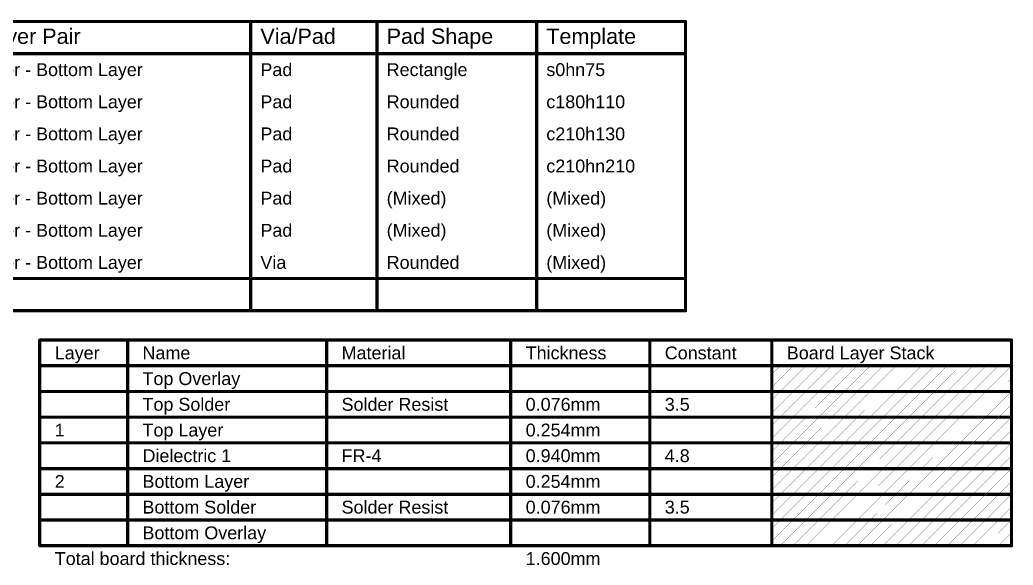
# Model space of a CAD drawing. Header units: inches. Extents: x -8 to 210, y -39 to 109.
# Drawn here: x 91.7 to 209.6, y 44.5 to 109.1 of the extents above; entities that cross this region are included whole.
import ezdxf

# ---------------------------------------------------------------- set-up
doc = ezdxf.new("R2010")
doc.units = ezdxf.units.IN
doc.layers.add('Drill Drawing', color=1, linetype='Continuous')
doc.layers.add('Fabrication', color=76, linetype='Continuous')
doc.styles.add('Arial', font='', dxfattribs={"height": 0.2})
doc.styles.get('Arial').set_extended_font_data('Arial')

msp = doc.modelspace()

# ---------------------------------------------------------------- linework, layer by layer
at = {"layer": 'Drill Drawing', "const_width": 0.381}
for points in [[(-7.38, 108.95), (170.68, 108.95)], [(119.1, 74.66), (119.1, 108.95)], [(134.09, 74.66), (134.09, 108.95)], [(153.03, 74.66), (153.03, 108.95)], [(170.68, 74.66), (170.68, 108.95)], [(-7.38, 105.14), (170.68, 105.14)], [(-7.38, 78.47), (170.68, 78.47)], [(-7.38, 74.66), (170.68, 74.66)]]:
    msp.add_lwpolyline(points, dxfattribs=at)
at = {"layer": 'Drill Drawing', "const_width": 0.191}
for points in [[(119.01, 108.95, 1), (119.2, 108.95, 1)], [(133.99, 108.95, 1), (134.18, 108.95, 1)], [(152.93, 108.95, 1), (153.12, 108.95, 1)], [(170.58, 108.95, 1), (170.77, 108.95, 1)], [(170.58, 108.95, 1), (170.77, 108.95, 1)], [(170.58, 105.14, 1), (170.77, 105.14, 1)], [(170.58, 78.47, 1), (170.77, 78.47, 1)], [(119.01, 74.66, 1), (119.2, 74.66, 1)], [(133.99, 74.66, 1), (134.18, 74.66, 1)], [(152.93, 74.66, 1), (153.12, 74.66, 1)], [(170.58, 74.66, 1), (170.77, 74.66, 1)], [(170.58, 74.66, 1), (170.77, 74.66, 1)]]:
    msp.add_lwpolyline(points, format="xyb", close=True, dxfattribs=at)
at = {"layer": 'Fabrication'}
for points, const_width in [([(94.07, 46.79), (94.07, 71.17)], 0.381), ([(94.07, 71.17), (209.36, 71.17)], 0.381), ([(104.49, 46.79), (104.49, 71.17)], 0.381), ([(128.1, 46.79), (128.1, 71.17)], 0.381), ([(149.94, 46.79), (149.94, 71.17)], 0.381), ([(166.45, 46.79), (166.45, 71.17)], 0.381), ([(180.92, 46.79), (180.92, 71.17)], 0.381), ([(209.36, 46.79), (209.36, 71.17)], 0.381), ([(94.07, 68.13), (209.36, 68.13)], 0.381), ([(180.92, 67.12), (181.93, 68.13)], 0.0254), ([(180.92, 65.59), (183.45, 68.13)], 0.0254), ([(181.93, 65.08), (184.98, 68.13)], 0.0254), ([(183.45, 65.08), (186.5, 68.13)], 0.0254), ([(184.98, 65.08), (188.02, 68.13)], 0.0254), ([(186.5, 65.08), (189.55, 68.13)], 0.0254), ([(188.02, 65.08), (191.07, 68.13)], 0.0254), ([(189.55, 65.08), (192.6, 68.13)], 0.0254), ([(191.07, 65.08), (194.12, 68.13)], 0.0254), ([(192.6, 65.08), (195.64, 68.13)], 0.0254), ([(194.12, 65.08), (197.17, 68.13)], 0.0254), ([(195.64, 65.08), (198.69, 68.13)], 0.0254), ([(197.17, 65.08), (200.22, 68.13)], 0.0254), ([(198.69, 65.08), (201.74, 68.13)], 0.0254), ([(200.22, 65.08), (203.26, 68.13)], 0.0254), ([(201.74, 65.08), (204.79, 68.13)], 0.0254), ([(203.26, 65.08), (206.31, 68.13)], 0.0254), ([(204.79, 65.08), (207.84, 68.13)], 0.0254), ([(206.31, 65.08), (209.36, 68.13)], 0.0254), ([(207.84, 65.08), (209.36, 66.6)], 0.0254), ([(94.07, 65.08), (104.49, 65.08)], 0.381), ([(104.49, 65.08), (128.1, 65.08)], 0.381), ([(128.1, 65.08), (149.94, 65.08)], 0.381), ([(149.94, 65.08), (166.45, 65.08)], 0.381), ([(166.45, 65.08), (180.92, 65.08)], 0.381), ([(180.92, 65.08), (209.36, 65.08)], 0.381), ([(180.92, 64.07), (181.93, 65.08)], 0.0254), ([(180.92, 62.55), (183.45, 65.08)], 0.0254), ([(181.93, 62.03), (184.98, 65.08)], 0.0254), ([(183.45, 62.03), (186.5, 65.08)], 0.0254), ([(184.98, 62.03), (188.02, 65.08)], 0.0254), ([(186.5, 62.03), (189.55, 65.08)], 0.0254), ([(188.02, 62.03), (191.07, 65.08)], 0.0254), ([(189.55, 62.03), (192.6, 65.08)], 0.0254), ([(191.07, 62.03), (194.12, 65.08)], 0.0254), ([(192.6, 62.03), (195.64, 65.08)], 0.0254), ([(194.12, 62.03), (197.17, 65.08)], 0.0254), ([(195.64, 62.03), (198.69, 65.08)], 0.0254), ([(197.17, 62.03), (200.22, 65.08)], 0.0254), ([(198.69, 62.03), (201.74, 65.08)], 0.0254), ([(200.22, 62.03), (203.26, 65.08)], 0.0254), ([(201.74, 62.03), (204.79, 65.08)], 0.0254), ([(203.26, 62.03), (206.31, 65.08)], 0.0254), ([(204.79, 62.03), (207.84, 65.08)], 0.0254), ([(206.31, 62.03), (209.36, 65.08)], 0.0254), ([(207.84, 62.03), (209.36, 63.55)], 0.0254), ([(94.07, 62.03), (104.49, 62.03)], 0.381), ([(104.49, 62.03), (128.1, 62.03)], 0.381), ([(128.1, 62.03), (149.94, 62.03)], 0.381), ([(149.94, 62.03), (166.45, 62.03)], 0.381), ([(166.45, 62.03), (180.92, 62.03)], 0.381), ([(180.92, 62.03), (209.36, 62.03)], 0.381), ([(180.92, 61.02), (181.93, 62.03)], 0.0254), ([(180.92, 59.5), (183.45, 62.03)], 0.0254), ([(181.93, 58.98), (184.98, 62.03)], 0.0254), ([(183.45, 58.98), (186.5, 62.03)], 0.0254), ([(184.98, 58.98), (188.02, 62.03)], 0.0254), ([(186.5, 58.98), (189.55, 62.03)], 0.0254), ([(188.02, 58.98), (191.07, 62.03)], 0.0254), ([(189.55, 58.98), (192.6, 62.03)], 0.0254), ([(191.07, 58.98), (194.12, 62.03)], 0.0254), ([(192.6, 58.98), (195.64, 62.03)], 0.0254), ([(194.12, 58.98), (197.17, 62.03)], 0.0254), ([(195.64, 58.98), (198.69, 62.03)], 0.0254), ([(197.17, 58.98), (200.22, 62.03)], 0.0254), ([(198.69, 58.98), (201.74, 62.03)], 0.0254), ([(200.22, 58.98), (203.26, 62.03)], 0.0254), ([(201.74, 58.98), (204.79, 62.03)], 0.0254), ([(203.26, 58.98), (206.31, 62.03)], 0.0254), ([(204.79, 58.98), (207.84, 62.03)], 0.0254), ([(206.31, 58.98), (209.36, 62.03)], 0.0254), ([(207.84, 58.98), (209.36, 60.51)], 0.0254), ([(94.07, 58.98), (104.49, 58.98)], 0.381), ([(104.49, 58.98), (128.1, 58.98)], 0.381), ([(128.1, 58.98), (149.94, 58.98)], 0.381), ([(149.94, 58.98), (166.45, 58.98)], 0.381), ([(166.45, 58.98), (180.92, 58.98)], 0.381), ([(180.92, 58.98), (209.36, 58.98)], 0.381), ([(180.92, 57.97), (181.93, 58.98)], 0.0254), ([(180.92, 56.45), (183.45, 58.98)], 0.0254), ([(181.93, 55.93), (184.98, 58.98)], 0.0254), ([(183.45, 55.93), (186.5, 58.98)], 0.0254), ([(184.98, 55.93), (188.02, 58.98)], 0.0254), ([(186.5, 55.93), (189.55, 58.98)], 0.0254), ([(188.02, 55.93), (191.07, 58.98)], 0.0254), ([(189.55, 55.93), (192.6, 58.98)], 0.0254), ([(191.07, 55.93), (194.12, 58.98)], 0.0254), ([(192.6, 55.93), (195.64, 58.98)], 0.0254), ([(194.12, 55.93), (197.17, 58.98)], 0.0254), ([(195.64, 55.93), (198.69, 58.98)], 0.0254), ([(197.17, 55.93), (200.22, 58.98)], 0.0254), ([(198.69, 55.93), (201.74, 58.98)], 0.0254), ([(200.22, 55.93), (203.26, 58.98)], 0.0254), ([(201.74, 55.93), (204.79, 58.98)], 0.0254), ([(203.26, 55.93), (206.31, 58.98)], 0.0254), ([(204.79, 55.93), (207.84, 58.98)], 0.0254), ([(206.31, 55.93), (209.36, 58.98)], 0.0254), ([(207.84, 55.93), (209.36, 57.46)], 0.0254), ([(94.07, 55.93), (104.49, 55.93)], 0.381), ([(104.49, 55.93), (128.1, 55.93)], 0.381), ([(128.1, 55.93), (149.94, 55.93)], 0.381), ([(149.94, 55.93), (166.45, 55.93)], 0.381), ([(166.45, 55.93), (180.92, 55.93)], 0.381), ([(180.92, 55.93), (209.36, 55.93)], 0.381), ([(180.92, 54.93), (181.93, 55.93)], 0.0254), ([(180.92, 53.4), (183.45, 55.93)], 0.0254), ([(181.93, 52.89), (184.98, 55.93)], 0.0254), ([(183.45, 52.89), (186.5, 55.93)], 0.0254), ([(184.98, 52.89), (188.02, 55.93)], 0.0254), ([(186.5, 52.89), (189.55, 55.93)], 0.0254), ([(188.02, 52.89), (191.07, 55.93)], 0.0254), ([(189.55, 52.89), (192.6, 55.93)], 0.0254), ([(191.07, 52.89), (194.12, 55.93)], 0.0254), ([(192.6, 52.89), (195.64, 55.93)], 0.0254), ([(194.12, 52.89), (197.17, 55.93)], 0.0254), ([(195.64, 52.89), (198.69, 55.93)], 0.0254), ([(197.17, 52.89), (200.22, 55.93)], 0.0254), ([(198.69, 52.89), (201.74, 55.93)], 0.0254), ([(200.22, 52.89), (203.26, 55.93)], 0.0254), ([(201.74, 52.89), (204.79, 55.93)], 0.0254), ([(203.26, 52.89), (206.31, 55.93)], 0.0254), ([(204.79, 52.89), (207.84, 55.93)], 0.0254), ([(206.31, 52.89), (209.36, 55.93)], 0.0254), ([(207.84, 52.89), (209.36, 54.41)], 0.0254), ([(94.07, 52.89), (104.49, 52.89)], 0.381), ([(104.49, 52.89), (128.1, 52.89)], 0.381), ([(128.1, 52.89), (149.94, 52.89)], 0.381), ([(149.94, 52.89), (166.45, 52.89)], 0.381), ([(166.45, 52.89), (180.92, 52.89)], 0.381), ([(180.92, 52.89), (209.36, 52.89)], 0.381), ([(180.92, 51.88), (181.93, 52.89)], 0.0254), ([(180.92, 50.35), (183.45, 52.89)], 0.0254), ([(181.93, 49.84), (184.98, 52.89)], 0.0254), ([(183.45, 49.84), (186.5, 52.89)], 0.0254), ([(184.98, 49.84), (188.02, 52.89)], 0.0254), ([(186.5, 49.84), (189.55, 52.89)], 0.0254), ([(188.02, 49.84), (191.07, 52.89)], 0.0254), ([(189.55, 49.84), (192.6, 52.89)], 0.0254), ([(191.07, 49.84), (194.12, 52.89)], 0.0254), ([(192.6, 49.84), (195.64, 52.89)], 0.0254), ([(194.12, 49.84), (197.17, 52.89)], 0.0254), ([(195.64, 49.84), (198.69, 52.89)], 0.0254), ([(197.17, 49.84), (200.22, 52.89)], 0.0254), ([(198.69, 49.84), (201.74, 52.89)], 0.0254), ([(200.22, 49.84), (203.26, 52.89)], 0.0254), ([(201.74, 49.84), (204.79, 52.89)], 0.0254), ([(203.26, 49.84), (206.31, 52.89)], 0.0254), ([(204.79, 49.84), (207.84, 52.89)], 0.0254), ([(206.31, 49.84), (209.36, 52.89)], 0.0254), ([(207.84, 49.84), (209.36, 51.36)], 0.0254), ([(94.07, 49.84), (104.49, 49.84)], 0.381), ([(104.49, 49.84), (128.1, 49.84)], 0.381), ([(128.1, 49.84), (149.94, 49.84)], 0.381), ([(149.94, 49.84), (166.45, 49.84)], 0.381), ([(166.45, 49.84), (180.92, 49.84)], 0.381), ([(180.92, 49.84), (209.36, 49.84)], 0.381), ([(180.92, 48.83), (181.93, 49.84)], 0.0254), ([(180.92, 47.31), (183.45, 49.84)], 0.0254), ([(181.93, 46.79), (184.98, 49.84)], 0.0254), ([(183.45, 46.79), (186.5, 49.84)], 0.0254), ([(184.98, 46.79), (188.02, 49.84)], 0.0254), ([(186.5, 46.79), (189.55, 49.84)], 0.0254), ([(188.02, 46.79), (191.07, 49.84)], 0.0254), ([(189.55, 46.79), (192.6, 49.84)], 0.0254), ([(191.07, 46.79), (194.12, 49.84)], 0.0254), ([(192.6, 46.79), (195.64, 49.84)], 0.0254), ([(194.12, 46.79), (197.17, 49.84)], 0.0254), ([(195.64, 46.79), (198.69, 49.84)], 0.0254), ([(197.17, 46.79), (200.22, 49.84)], 0.0254), ([(198.69, 46.79), (201.74, 49.84)], 0.0254), ([(200.22, 46.79), (203.26, 49.84)], 0.0254), ([(201.74, 46.79), (204.79, 49.84)], 0.0254), ([(203.26, 46.79), (206.31, 49.84)], 0.0254), ([(204.79, 46.79), (207.84, 49.84)], 0.0254), ([(206.31, 46.79), (209.36, 49.84)], 0.0254), ([(207.84, 46.79), (209.36, 48.31)], 0.0254), ([(94.07, 46.79), (104.49, 46.79)], 0.381), ([(104.49, 46.79), (128.1, 46.79)], 0.381), ([(128.1, 46.79), (149.94, 46.79)], 0.381), ([(149.94, 46.79), (166.45, 46.79)], 0.381), ([(166.45, 46.79), (180.92, 46.79)], 0.381), ([(180.92, 46.79), (209.36, 46.79)], 0.381)]:
    msp.add_lwpolyline(points, dxfattribs=dict(at, const_width=const_width))
for points, const_width in [([(93.98, 71.17, 1), (94.17, 71.17, 1)], 0.191), ([(93.98, 71.17, 1), (94.17, 71.17, 1)], 0.191), ([(104.39, 71.17, 1), (104.58, 71.17, 1)], 0.191), ([(128.01, 71.17, 1), (128.2, 71.17, 1)], 0.191), ([(149.85, 71.17, 1), (150.04, 71.17, 1)], 0.191), ([(166.35, 71.17, 1), (166.54, 71.17, 1)], 0.191), ([(180.83, 71.17, 1), (181.02, 71.17, 1)], 0.191), ([(209.27, 71.17, 1), (209.46, 71.17, 1)], 0.191), ([(209.27, 71.17, 1), (209.46, 71.17, 1)], 0.191), ([(93.98, 68.13, 1), (94.17, 68.13, 1)], 0.191), ([(181.92, 68.13, 1), (181.93, 68.13, 1)], 0.0127), ([(183.45, 68.13, 1), (183.46, 68.13, 1)], 0.0127), ([(184.97, 68.13, 1), (184.98, 68.13, 1)], 0.0127), ([(186.49, 68.13, 1), (186.51, 68.13, 1)], 0.0127), ([(188.02, 68.13, 1), (188.03, 68.13, 1)], 0.0127), ([(189.54, 68.13, 1), (189.55, 68.13, 1)], 0.0127), ([(191.07, 68.13, 1), (191.08, 68.13, 1)], 0.0127), ([(192.59, 68.13, 1), (192.6, 68.13, 1)], 0.0127), ([(194.11, 68.13, 1), (194.13, 68.13, 1)], 0.0127), ([(195.64, 68.13, 1), (195.65, 68.13, 1)], 0.0127), ([(197.16, 68.13, 1), (197.17, 68.13, 1)], 0.0127), ([(198.69, 68.13, 1), (198.7, 68.13, 1)], 0.0127), ([(200.21, 68.13, 1), (200.22, 68.13, 1)], 0.0127), ([(201.73, 68.13, 1), (201.75, 68.13, 1)], 0.0127), ([(203.26, 68.13, 1), (203.27, 68.13, 1)], 0.0127), ([(204.78, 68.13, 1), (204.79, 68.13, 1)], 0.0127), ([(206.31, 68.13, 1), (206.32, 68.13, 1)], 0.0127), ([(207.83, 68.13, 1), (207.84, 68.13, 1)], 0.0127), ([(209.27, 68.13, 1), (209.46, 68.13, 1)], 0.191), ([(209.35, 68.13, 1), (209.37, 68.13, 1)], 0.0127), ([(180.91, 67.12, 1), (180.93, 67.12, 1)], 0.0127), ([(209.35, 66.6, 1), (209.37, 66.6, 1)], 0.0127), ([(93.98, 65.08, 1), (94.17, 65.08, 1)], 0.191), ([(104.39, 65.08, 1), (104.58, 65.08, 1)], 0.191), ([(104.39, 65.08, 1), (104.58, 65.08, 1)], 0.191), ([(128.01, 65.08, 1), (128.2, 65.08, 1)], 0.191), ([(128.01, 65.08, 1), (128.2, 65.08, 1)], 0.191), ([(149.85, 65.08, 1), (150.04, 65.08, 1)], 0.191), ([(149.85, 65.08, 1), (150.04, 65.08, 1)], 0.191), ([(166.35, 65.08, 1), (166.54, 65.08, 1)], 0.191), ([(166.35, 65.08, 1), (166.54, 65.08, 1)], 0.191), ([(180.83, 65.08, 1), (181.02, 65.08, 1)], 0.191), ([(180.83, 65.08, 1), (181.02, 65.08, 1)], 0.191), ([(180.91, 65.59, 1), (180.93, 65.59, 1)], 0.0127), ([(181.92, 65.08, 1), (181.93, 65.08, 1)], 0.0127), ([(181.92, 65.08, 1), (181.93, 65.08, 1)], 0.0127), ([(183.45, 65.08, 1), (183.46, 65.08, 1)], 0.0127), ([(183.45, 65.08, 1), (183.46, 65.08, 1)], 0.0127), ([(184.97, 65.08, 1), (184.98, 65.08, 1)], 0.0127), ([(184.97, 65.08, 1), (184.98, 65.08, 1)], 0.0127), ([(186.49, 65.08, 1), (186.51, 65.08, 1)], 0.0127), ([(186.49, 65.08, 1), (186.51, 65.08, 1)], 0.0127), ([(188.02, 65.08, 1), (188.03, 65.08, 1)], 0.0127), ([(188.02, 65.08, 1), (188.03, 65.08, 1)], 0.0127), ([(189.54, 65.08, 1), (189.55, 65.08, 1)], 0.0127), ([(189.54, 65.08, 1), (189.55, 65.08, 1)], 0.0127), ([(191.07, 65.08, 1), (191.08, 65.08, 1)], 0.0127), ([(191.07, 65.08, 1), (191.08, 65.08, 1)], 0.0127), ([(192.59, 65.08, 1), (192.6, 65.08, 1)], 0.0127), ([(192.59, 65.08, 1), (192.6, 65.08, 1)], 0.0127), ([(194.11, 65.08, 1), (194.13, 65.08, 1)], 0.0127), ([(194.11, 65.08, 1), (194.13, 65.08, 1)], 0.0127), ([(195.64, 65.08, 1), (195.65, 65.08, 1)], 0.0127), ([(195.64, 65.08, 1), (195.65, 65.08, 1)], 0.0127), ([(197.16, 65.08, 1), (197.17, 65.08, 1)], 0.0127), ([(197.16, 65.08, 1), (197.17, 65.08, 1)], 0.0127), ([(198.69, 65.08, 1), (198.7, 65.08, 1)], 0.0127), ([(198.69, 65.08, 1), (198.7, 65.08, 1)], 0.0127), ([(200.21, 65.08, 1), (200.22, 65.08, 1)], 0.0127), ([(200.21, 65.08, 1), (200.22, 65.08, 1)], 0.0127), ([(201.73, 65.08, 1), (201.75, 65.08, 1)], 0.0127), ([(201.73, 65.08, 1), (201.75, 65.08, 1)], 0.0127), ([(203.26, 65.08, 1), (203.27, 65.08, 1)], 0.0127), ([(203.26, 65.08, 1), (203.27, 65.08, 1)], 0.0127), ([(204.78, 65.08, 1), (204.79, 65.08, 1)], 0.0127), ([(204.78, 65.08, 1), (204.79, 65.08, 1)], 0.0127), ([(206.31, 65.08, 1), (206.32, 65.08, 1)], 0.0127), ([(206.31, 65.08, 1), (206.32, 65.08, 1)], 0.0127), ([(207.83, 65.08, 1), (207.84, 65.08, 1)], 0.0127), ([(207.83, 65.08, 1), (207.84, 65.08, 1)], 0.0127), ([(209.27, 65.08, 1), (209.46, 65.08, 1)], 0.191), ([(209.35, 65.08, 1), (209.37, 65.08, 1)], 0.0127), ([(180.91, 64.07, 1), (180.93, 64.07, 1)], 0.0127), ([(180.91, 62.55, 1), (180.93, 62.55, 1)], 0.0127), ([(209.35, 63.55, 1), (209.37, 63.55, 1)], 0.0127), ([(93.98, 62.03, 1), (94.17, 62.03, 1)], 0.191), ([(104.39, 62.03, 1), (104.58, 62.03, 1)], 0.191), ([(104.39, 62.03, 1), (104.58, 62.03, 1)], 0.191), ([(128.01, 62.03, 1), (128.2, 62.03, 1)], 0.191), ([(128.01, 62.03, 1), (128.2, 62.03, 1)], 0.191), ([(149.85, 62.03, 1), (150.04, 62.03, 1)], 0.191), ([(149.85, 62.03, 1), (150.04, 62.03, 1)], 0.191), ([(166.35, 62.03, 1), (166.54, 62.03, 1)], 0.191), ([(166.35, 62.03, 1), (166.54, 62.03, 1)], 0.191), ([(180.83, 62.03, 1), (181.02, 62.03, 1)], 0.191), ([(180.83, 62.03, 1), (181.02, 62.03, 1)], 0.191), ([(181.92, 62.03, 1), (181.93, 62.03, 1)], 0.0127), ([(181.92, 62.03, 1), (181.93, 62.03, 1)], 0.0127), ([(183.45, 62.03, 1), (183.46, 62.03, 1)], 0.0127), ([(183.45, 62.03, 1), (183.46, 62.03, 1)], 0.0127), ([(184.97, 62.03, 1), (184.98, 62.03, 1)], 0.0127), ([(184.97, 62.03, 1), (184.98, 62.03, 1)], 0.0127), ([(186.49, 62.03, 1), (186.51, 62.03, 1)], 0.0127), ([(186.49, 62.03, 1), (186.51, 62.03, 1)], 0.0127), ([(188.02, 62.03, 1), (188.03, 62.03, 1)], 0.0127), ([(188.02, 62.03, 1), (188.03, 62.03, 1)], 0.0127), ([(189.54, 62.03, 1), (189.55, 62.03, 1)], 0.0127), ([(189.54, 62.03, 1), (189.55, 62.03, 1)], 0.0127), ([(191.07, 62.03, 1), (191.08, 62.03, 1)], 0.0127), ([(191.07, 62.03, 1), (191.08, 62.03, 1)], 0.0127), ([(192.59, 62.03, 1), (192.6, 62.03, 1)], 0.0127), ([(192.59, 62.03, 1), (192.6, 62.03, 1)], 0.0127), ([(194.11, 62.03, 1), (194.13, 62.03, 1)], 0.0127), ([(194.11, 62.03, 1), (194.13, 62.03, 1)], 0.0127), ([(195.64, 62.03, 1), (195.65, 62.03, 1)], 0.0127), ([(195.64, 62.03, 1), (195.65, 62.03, 1)], 0.0127), ([(197.16, 62.03, 1), (197.17, 62.03, 1)], 0.0127), ([(197.16, 62.03, 1), (197.17, 62.03, 1)], 0.0127), ([(198.69, 62.03, 1), (198.7, 62.03, 1)], 0.0127), ([(198.69, 62.03, 1), (198.7, 62.03, 1)], 0.0127), ([(200.21, 62.03, 1), (200.22, 62.03, 1)], 0.0127), ([(200.21, 62.03, 1), (200.22, 62.03, 1)], 0.0127), ([(201.73, 62.03, 1), (201.75, 62.03, 1)], 0.0127), ([(201.73, 62.03, 1), (201.75, 62.03, 1)], 0.0127), ([(203.26, 62.03, 1), (203.27, 62.03, 1)], 0.0127), ([(203.26, 62.03, 1), (203.27, 62.03, 1)], 0.0127), ([(204.78, 62.03, 1), (204.79, 62.03, 1)], 0.0127), ([(204.78, 62.03, 1), (204.79, 62.03, 1)], 0.0127), ([(206.31, 62.03, 1), (206.32, 62.03, 1)], 0.0127), ([(206.31, 62.03, 1), (206.32, 62.03, 1)], 0.0127), ([(207.83, 62.03, 1), (207.84, 62.03, 1)], 0.0127), ([(207.83, 62.03, 1), (207.84, 62.03, 1)], 0.0127), ([(209.27, 62.03, 1), (209.46, 62.03, 1)], 0.191), ([(209.35, 62.03, 1), (209.37, 62.03, 1)], 0.0127), ([(180.91, 61.02, 1), (180.93, 61.02, 1)], 0.0127), ([(209.35, 60.51, 1), (209.37, 60.51, 1)], 0.0127), ([(93.98, 58.98, 1), (94.17, 58.98, 1)], 0.191), ([(104.39, 58.98, 1), (104.58, 58.98, 1)], 0.191), ([(104.39, 58.98, 1), (104.58, 58.98, 1)], 0.191), ([(128.01, 58.98, 1), (128.2, 58.98, 1)], 0.191), ([(128.01, 58.98, 1), (128.2, 58.98, 1)], 0.191), ([(149.85, 58.98, 1), (150.04, 58.98, 1)], 0.191), ([(149.85, 58.98, 1), (150.04, 58.98, 1)], 0.191), ([(166.35, 58.98, 1), (166.54, 58.98, 1)], 0.191), ([(166.35, 58.98, 1), (166.54, 58.98, 1)], 0.191), ([(180.83, 58.98, 1), (181.02, 58.98, 1)], 0.191), ([(180.83, 58.98, 1), (181.02, 58.98, 1)], 0.191), ([(180.91, 59.5, 1), (180.93, 59.5, 1)], 0.0127), ([(181.92, 58.98, 1), (181.93, 58.98, 1)], 0.0127), ([(181.92, 58.98, 1), (181.93, 58.98, 1)], 0.0127), ([(183.45, 58.98, 1), (183.46, 58.98, 1)], 0.0127), ([(183.45, 58.98, 1), (183.46, 58.98, 1)], 0.0127), ([(184.97, 58.98, 1), (184.98, 58.98, 1)], 0.0127), ([(184.97, 58.98, 1), (184.98, 58.98, 1)], 0.0127), ([(186.49, 58.98, 1), (186.51, 58.98, 1)], 0.0127), ([(186.49, 58.98, 1), (186.51, 58.98, 1)], 0.0127), ([(188.02, 58.98, 1), (188.03, 58.98, 1)], 0.0127), ([(188.02, 58.98, 1), (188.03, 58.98, 1)], 0.0127), ([(189.54, 58.98, 1), (189.55, 58.98, 1)], 0.0127), ([(189.54, 58.98, 1), (189.55, 58.98, 1)], 0.0127), ([(191.07, 58.98, 1), (191.08, 58.98, 1)], 0.0127), ([(191.07, 58.98, 1), (191.08, 58.98, 1)], 0.0127), ([(192.59, 58.98, 1), (192.6, 58.98, 1)], 0.0127), ([(192.59, 58.98, 1), (192.6, 58.98, 1)], 0.0127), ([(194.11, 58.98, 1), (194.13, 58.98, 1)], 0.0127), ([(194.11, 58.98, 1), (194.13, 58.98, 1)], 0.0127), ([(195.64, 58.98, 1), (195.65, 58.98, 1)], 0.0127), ([(195.64, 58.98, 1), (195.65, 58.98, 1)], 0.0127), ([(197.16, 58.98, 1), (197.17, 58.98, 1)], 0.0127), ([(197.16, 58.98, 1), (197.17, 58.98, 1)], 0.0127), ([(198.69, 58.98, 1), (198.7, 58.98, 1)], 0.0127), ([(198.69, 58.98, 1), (198.7, 58.98, 1)], 0.0127), ([(200.21, 58.98, 1), (200.22, 58.98, 1)], 0.0127), ([(200.21, 58.98, 1), (200.22, 58.98, 1)], 0.0127), ([(201.73, 58.98, 1), (201.75, 58.98, 1)], 0.0127), ([(201.73, 58.98, 1), (201.75, 58.98, 1)], 0.0127), ([(203.26, 58.98, 1), (203.27, 58.98, 1)], 0.0127), ([(203.26, 58.98, 1), (203.27, 58.98, 1)], 0.0127), ([(204.78, 58.98, 1), (204.79, 58.98, 1)], 0.0127), ([(204.78, 58.98, 1), (204.79, 58.98, 1)], 0.0127), ([(206.31, 58.98, 1), (206.32, 58.98, 1)], 0.0127), ([(206.31, 58.98, 1), (206.32, 58.98, 1)], 0.0127), ([(207.83, 58.98, 1), (207.84, 58.98, 1)], 0.0127), ([(207.83, 58.98, 1), (207.84, 58.98, 1)], 0.0127), ([(209.27, 58.98, 1), (209.46, 58.98, 1)], 0.191), ([(209.35, 58.98, 1), (209.37, 58.98, 1)], 0.0127), ([(180.91, 57.97, 1), (180.93, 57.97, 1)], 0.0127), ([(209.35, 57.46, 1), (209.37, 57.46, 1)], 0.0127), ([(93.98, 55.93, 1), (94.17, 55.93, 1)], 0.191), ([(104.39, 55.93, 1), (104.58, 55.93, 1)], 0.191), ([(104.39, 55.93, 1), (104.58, 55.93, 1)], 0.191), ([(128.01, 55.93, 1), (128.2, 55.93, 1)], 0.191), ([(128.01, 55.93, 1), (128.2, 55.93, 1)], 0.191), ([(149.85, 55.93, 1), (150.04, 55.93, 1)], 0.191), ([(149.85, 55.93, 1), (150.04, 55.93, 1)], 0.191), ([(166.35, 55.93, 1), (166.54, 55.93, 1)], 0.191), ([(166.35, 55.93, 1), (166.54, 55.93, 1)], 0.191), ([(180.83, 55.93, 1), (181.02, 55.93, 1)], 0.191), ([(180.83, 55.93, 1), (181.02, 55.93, 1)], 0.191), ([(180.91, 56.45, 1), (180.93, 56.45, 1)], 0.0127), ([(181.92, 55.93, 1), (181.93, 55.93, 1)], 0.0127), ([(181.92, 55.93, 1), (181.93, 55.93, 1)], 0.0127), ([(183.45, 55.93, 1), (183.46, 55.93, 1)], 0.0127), ([(183.45, 55.93, 1), (183.46, 55.93, 1)], 0.0127), ([(184.97, 55.93, 1), (184.98, 55.93, 1)], 0.0127), ([(184.97, 55.93, 1), (184.98, 55.93, 1)], 0.0127), ([(186.49, 55.93, 1), (186.51, 55.93, 1)], 0.0127), ([(186.49, 55.93, 1), (186.51, 55.93, 1)], 0.0127), ([(188.02, 55.93, 1), (188.03, 55.93, 1)], 0.0127), ([(188.02, 55.93, 1), (188.03, 55.93, 1)], 0.0127), ([(189.54, 55.93, 1), (189.55, 55.93, 1)], 0.0127), ([(189.54, 55.93, 1), (189.55, 55.93, 1)], 0.0127), ([(191.07, 55.93, 1), (191.08, 55.93, 1)], 0.0127), ([(191.07, 55.93, 1), (191.08, 55.93, 1)], 0.0127), ([(192.59, 55.93, 1), (192.6, 55.93, 1)], 0.0127), ([(192.59, 55.93, 1), (192.6, 55.93, 1)], 0.0127), ([(194.11, 55.93, 1), (194.13, 55.93, 1)], 0.0127), ([(194.11, 55.93, 1), (194.13, 55.93, 1)], 0.0127), ([(195.64, 55.93, 1), (195.65, 55.93, 1)], 0.0127), ([(195.64, 55.93, 1), (195.65, 55.93, 1)], 0.0127), ([(197.16, 55.93, 1), (197.17, 55.93, 1)], 0.0127), ([(197.16, 55.93, 1), (197.17, 55.93, 1)], 0.0127), ([(198.69, 55.93, 1), (198.7, 55.93, 1)], 0.0127), ([(198.69, 55.93, 1), (198.7, 55.93, 1)], 0.0127), ([(200.21, 55.93, 1), (200.22, 55.93, 1)], 0.0127), ([(200.21, 55.93, 1), (200.22, 55.93, 1)], 0.0127), ([(201.73, 55.93, 1), (201.75, 55.93, 1)], 0.0127), ([(201.73, 55.93, 1), (201.75, 55.93, 1)], 0.0127), ([(203.26, 55.93, 1), (203.27, 55.93, 1)], 0.0127), ([(203.26, 55.93, 1), (203.27, 55.93, 1)], 0.0127), ([(204.78, 55.93, 1), (204.79, 55.93, 1)], 0.0127), ([(204.78, 55.93, 1), (204.79, 55.93, 1)], 0.0127), ([(206.31, 55.93, 1), (206.32, 55.93, 1)], 0.0127), ([(206.31, 55.93, 1), (206.32, 55.93, 1)], 0.0127), ([(207.83, 55.93, 1), (207.84, 55.93, 1)], 0.0127), ([(207.83, 55.93, 1), (207.84, 55.93, 1)], 0.0127), ([(209.27, 55.93, 1), (209.46, 55.93, 1)], 0.191), ([(209.35, 55.93, 1), (209.37, 55.93, 1)], 0.0127), ([(180.91, 54.93, 1), (180.93, 54.93, 1)], 0.0127), ([(209.35, 54.41, 1), (209.37, 54.41, 1)], 0.0127), ([(93.98, 52.89, 1), (94.17, 52.89, 1)], 0.191), ([(104.39, 52.89, 1), (104.58, 52.89, 1)], 0.191), ([(104.39, 52.89, 1), (104.58, 52.89, 1)], 0.191), ([(128.01, 52.89, 1), (128.2, 52.89, 1)], 0.191), ([(128.01, 52.89, 1), (128.2, 52.89, 1)], 0.191), ([(149.85, 52.89, 1), (150.04, 52.89, 1)], 0.191), ([(149.85, 52.89, 1), (150.04, 52.89, 1)], 0.191), ([(166.35, 52.89, 1), (166.54, 52.89, 1)], 0.191), ([(166.35, 52.89, 1), (166.54, 52.89, 1)], 0.191), ([(180.83, 52.89, 1), (181.02, 52.89, 1)], 0.191), ([(180.83, 52.89, 1), (181.02, 52.89, 1)], 0.191), ([(180.91, 53.4, 1), (180.93, 53.4, 1)], 0.0127), ([(209.27, 52.89, 1), (209.46, 52.89, 1)], 0.191), ([(180.91, 51.88, 1), (180.93, 51.88, 1)], 0.0127), ([(181.92, 52.89, 1), (181.93, 52.89, 1)], 0.0127), ([(181.92, 52.89, 1), (181.93, 52.89, 1)], 0.0127), ([(183.45, 52.89, 1), (183.46, 52.89, 1)], 0.0127), ([(183.45, 52.89, 1), (183.46, 52.89, 1)], 0.0127), ([(184.97, 52.89, 1), (184.98, 52.89, 1)], 0.0127), ([(184.97, 52.89, 1), (184.98, 52.89, 1)], 0.0127), ([(186.49, 52.89, 1), (186.51, 52.89, 1)], 0.0127), ([(186.49, 52.89, 1), (186.51, 52.89, 1)], 0.0127), ([(188.02, 52.89, 1), (188.03, 52.89, 1)], 0.0127), ([(188.02, 52.89, 1), (188.03, 52.89, 1)], 0.0127), ([(189.54, 52.89, 1), (189.55, 52.89, 1)], 0.0127), ([(189.54, 52.89, 1), (189.55, 52.89, 1)], 0.0127), ([(191.07, 52.89, 1), (191.08, 52.89, 1)], 0.0127), ([(191.07, 52.89, 1), (191.08, 52.89, 1)], 0.0127), ([(192.59, 52.89, 1), (192.6, 52.89, 1)], 0.0127), ([(192.59, 52.89, 1), (192.6, 52.89, 1)], 0.0127), ([(194.11, 52.89, 1), (194.13, 52.89, 1)], 0.0127), ([(194.11, 52.89, 1), (194.13, 52.89, 1)], 0.0127), ([(195.64, 52.89, 1), (195.65, 52.89, 1)], 0.0127), ([(195.64, 52.89, 1), (195.65, 52.89, 1)], 0.0127), ([(197.16, 52.89, 1), (197.17, 52.89, 1)], 0.0127), ([(197.16, 52.89, 1), (197.17, 52.89, 1)], 0.0127), ([(198.69, 52.89, 1), (198.7, 52.89, 1)], 0.0127), ([(198.69, 52.89, 1), (198.7, 52.89, 1)], 0.0127), ([(200.21, 52.89, 1), (200.22, 52.89, 1)], 0.0127), ([(200.21, 52.89, 1), (200.22, 52.89, 1)], 0.0127), ([(201.73, 52.89, 1), (201.75, 52.89, 1)], 0.0127), ([(201.73, 52.89, 1), (201.75, 52.89, 1)], 0.0127), ([(203.26, 52.89, 1), (203.27, 52.89, 1)], 0.0127), ([(203.26, 52.89, 1), (203.27, 52.89, 1)], 0.0127), ([(204.78, 52.89, 1), (204.79, 52.89, 1)], 0.0127), ([(204.78, 52.89, 1), (204.79, 52.89, 1)], 0.0127), ([(206.31, 52.89, 1), (206.32, 52.89, 1)], 0.0127), ([(206.31, 52.89, 1), (206.32, 52.89, 1)], 0.0127), ([(207.83, 52.89, 1), (207.84, 52.89, 1)], 0.0127), ([(207.83, 52.89, 1), (207.84, 52.89, 1)], 0.0127), ([(209.35, 52.89, 1), (209.37, 52.89, 1)], 0.0127), ([(209.35, 51.36, 1), (209.37, 51.36, 1)], 0.0127), ([(93.98, 49.84, 1), (94.17, 49.84, 1)], 0.191), ([(104.39, 49.84, 1), (104.58, 49.84, 1)], 0.191), ([(104.39, 49.84, 1), (104.58, 49.84, 1)], 0.191), ([(128.01, 49.84, 1), (128.2, 49.84, 1)], 0.191), ([(128.01, 49.84, 1), (128.2, 49.84, 1)], 0.191), ([(149.85, 49.84, 1), (150.04, 49.84, 1)], 0.191), ([(149.85, 49.84, 1), (150.04, 49.84, 1)], 0.191), ([(166.35, 49.84, 1), (166.54, 49.84, 1)], 0.191), ([(166.35, 49.84, 1), (166.54, 49.84, 1)], 0.191), ([(180.83, 49.84, 1), (181.02, 49.84, 1)], 0.191), ([(180.83, 49.84, 1), (181.02, 49.84, 1)], 0.191), ([(180.91, 50.35, 1), (180.93, 50.35, 1)], 0.0127), ([(181.92, 49.84, 1), (181.93, 49.84, 1)], 0.0127), ([(181.92, 49.84, 1), (181.93, 49.84, 1)], 0.0127), ([(183.45, 49.84, 1), (183.46, 49.84, 1)], 0.0127), ([(183.45, 49.84, 1), (183.46, 49.84, 1)], 0.0127), ([(184.97, 49.84, 1), (184.98, 49.84, 1)], 0.0127), ([(184.97, 49.84, 1), (184.98, 49.84, 1)], 0.0127), ([(186.49, 49.84, 1), (186.51, 49.84, 1)], 0.0127), ([(186.49, 49.84, 1), (186.51, 49.84, 1)], 0.0127), ([(188.02, 49.84, 1), (188.03, 49.84, 1)], 0.0127), ([(188.02, 49.84, 1), (188.03, 49.84, 1)], 0.0127), ([(189.54, 49.84, 1), (189.55, 49.84, 1)], 0.0127), ([(189.54, 49.84, 1), (189.55, 49.84, 1)], 0.0127), ([(191.07, 49.84, 1), (191.08, 49.84, 1)], 0.0127), ([(191.07, 49.84, 1), (191.08, 49.84, 1)], 0.0127), ([(192.59, 49.84, 1), (192.6, 49.84, 1)], 0.0127), ([(192.59, 49.84, 1), (192.6, 49.84, 1)], 0.0127), ([(194.11, 49.84, 1), (194.13, 49.84, 1)], 0.0127), ([(194.11, 49.84, 1), (194.13, 49.84, 1)], 0.0127), ([(195.64, 49.84, 1), (195.65, 49.84, 1)], 0.0127), ([(195.64, 49.84, 1), (195.65, 49.84, 1)], 0.0127), ([(197.16, 49.84, 1), (197.17, 49.84, 1)], 0.0127), ([(197.16, 49.84, 1), (197.17, 49.84, 1)], 0.0127), ([(198.69, 49.84, 1), (198.7, 49.84, 1)], 0.0127), ([(198.69, 49.84, 1), (198.7, 49.84, 1)], 0.0127), ([(200.21, 49.84, 1), (200.22, 49.84, 1)], 0.0127), ([(200.21, 49.84, 1), (200.22, 49.84, 1)], 0.0127), ([(201.73, 49.84, 1), (201.75, 49.84, 1)], 0.0127), ([(201.73, 49.84, 1), (201.75, 49.84, 1)], 0.0127), ([(203.26, 49.84, 1), (203.27, 49.84, 1)], 0.0127), ([(203.26, 49.84, 1), (203.27, 49.84, 1)], 0.0127), ([(204.78, 49.84, 1), (204.79, 49.84, 1)], 0.0127), ([(204.78, 49.84, 1), (204.79, 49.84, 1)], 0.0127), ([(206.31, 49.84, 1), (206.32, 49.84, 1)], 0.0127), ([(206.31, 49.84, 1), (206.32, 49.84, 1)], 0.0127), ([(207.83, 49.84, 1), (207.84, 49.84, 1)], 0.0127), ([(207.83, 49.84, 1), (207.84, 49.84, 1)], 0.0127), ([(209.27, 49.84, 1), (209.46, 49.84, 1)], 0.191), ([(209.35, 49.84, 1), (209.37, 49.84, 1)], 0.0127), ([(180.91, 48.83, 1), (180.93, 48.83, 1)], 0.0127), ([(209.35, 48.31, 1), (209.37, 48.31, 1)], 0.0127), ([(180.91, 47.31, 1), (180.93, 47.31, 1)], 0.0127), ([(93.98, 46.79, 1), (94.17, 46.79, 1)], 0.191), ([(93.98, 46.79, 1), (94.17, 46.79, 1)], 0.191), ([(104.39, 46.79, 1), (104.58, 46.79, 1)], 0.191), ([(104.39, 46.79, 1), (104.58, 46.79, 1)], 0.191), ([(104.39, 46.79, 1), (104.58, 46.79, 1)], 0.191), ([(128.01, 46.79, 1), (128.2, 46.79, 1)], 0.191), ([(128.01, 46.79, 1), (128.2, 46.79, 1)], 0.191), ([(128.01, 46.79, 1), (128.2, 46.79, 1)], 0.191), ([(149.85, 46.79, 1), (150.04, 46.79, 1)], 0.191), ([(149.85, 46.79, 1), (150.04, 46.79, 1)], 0.191), ([(149.85, 46.79, 1), (150.04, 46.79, 1)], 0.191), ([(166.35, 46.79, 1), (166.54, 46.79, 1)], 0.191), ([(166.35, 46.79, 1), (166.54, 46.79, 1)], 0.191), ([(166.35, 46.79, 1), (166.54, 46.79, 1)], 0.191), ([(180.83, 46.79, 1), (181.02, 46.79, 1)], 0.191), ([(180.83, 46.79, 1), (181.02, 46.79, 1)], 0.191), ([(180.83, 46.79, 1), (181.02, 46.79, 1)], 0.191), ([(181.92, 46.79, 1), (181.93, 46.79, 1)], 0.0127), ([(183.45, 46.79, 1), (183.46, 46.79, 1)], 0.0127), ([(184.97, 46.79, 1), (184.98, 46.79, 1)], 0.0127), ([(186.49, 46.79, 1), (186.51, 46.79, 1)], 0.0127), ([(188.02, 46.79, 1), (188.03, 46.79, 1)], 0.0127), ([(189.54, 46.79, 1), (189.55, 46.79, 1)], 0.0127), ([(191.07, 46.79, 1), (191.08, 46.79, 1)], 0.0127), ([(192.59, 46.79, 1), (192.6, 46.79, 1)], 0.0127), ([(194.11, 46.79, 1), (194.13, 46.79, 1)], 0.0127), ([(195.64, 46.79, 1), (195.65, 46.79, 1)], 0.0127), ([(197.16, 46.79, 1), (197.17, 46.79, 1)], 0.0127), ([(198.69, 46.79, 1), (198.7, 46.79, 1)], 0.0127), ([(200.21, 46.79, 1), (200.22, 46.79, 1)], 0.0127), ([(201.73, 46.79, 1), (201.75, 46.79, 1)], 0.0127), ([(203.26, 46.79, 1), (203.27, 46.79, 1)], 0.0127), ([(204.78, 46.79, 1), (204.79, 46.79, 1)], 0.0127), ([(206.31, 46.79, 1), (206.32, 46.79, 1)], 0.0127), ([(207.83, 46.79, 1), (207.84, 46.79, 1)], 0.0127), ([(209.27, 46.79, 1), (209.46, 46.79, 1)], 0.191), ([(209.27, 46.79, 1), (209.46, 46.79, 1)], 0.191)]:
    msp.add_lwpolyline(points, format="xyb", close=True, dxfattribs=dict(at, const_width=const_width))

# ---------------------------------------------------------------- texts
at = {"layer": 'Drill Drawing', "style": 'Arial'}
for s, height, p in [('Drill Layer Pair', 1.8288, (82.16, 106.29)), ('Via/Pad', 1.829, (120.25, 106.29)), ('Pad Shape', 1.829, (135.23, 106.29)), ('Template', 1.829, (154.17, 106.29)), ('Top Layer - Bottom Layer', 1.524, (82.16, 102.48)), ('Pad', 1.524, (120.25, 102.48)), ('Rectangle', 1.524, (135.23, 102.48)), ('s0hn75', 1.524, (154.17, 102.48)), ('Top Layer - Bottom Layer', 1.524, (82.16, 98.67)), ('Pad', 1.524, (120.25, 98.67)), ('Rounded', 1.524, (135.23, 98.67)), ('c180h110', 1.524, (154.17, 98.67)), ('Top Layer - Bottom Layer', 1.524, (82.16, 94.86)), ('Pad', 1.524, (120.25, 94.86)), ('Rounded', 1.524, (135.23, 94.86)), ('c210h130', 1.524, (154.17, 94.86)), ('Top Layer - Bottom Layer', 1.524, (82.16, 91.05)), ('Pad', 1.524, (120.25, 91.05)), ('Rounded', 1.524, (135.23, 91.05)), ('c210hn210', 1.524, (154.17, 91.05)), ('Top Layer - Bottom Layer', 1.524, (82.16, 87.24)), ('Pad', 1.524, (120.25, 87.24)), ('(Mixed)', 1.524, (135.23, 87.24)), ('(Mixed)', 1.524, (154.17, 87.24)), ('Top Layer - Bottom Layer', 1.524, (82.16, 83.43)), ('Pad', 1.524, (120.25, 83.43)), ('(Mixed)', 1.524, (135.23, 83.43)), ('(Mixed)', 1.524, (154.17, 83.43)), ('Top Layer - Bottom Layer', 1.524, (82.16, 79.62)), ('Via', 1.524, (120.25, 79.62)), ('Rounded', 1.524, (135.23, 79.62)), ('(Mixed)', 1.524, (154.17, 79.62))]:
    msp.add_text(s, height=height, dxfattribs=at).set_placement(p)
at = {"layer": 'Fabrication', "style": 'Arial'}
for s, height, p in [('Layer', 1.524, (95.85, 68.89)), ('Name', 1.524, (106.26, 68.89)), ('Material', 1.524, (129.88, 68.89)), ('Thickness', 1.524, (151.72, 68.89)), ('Constant', 1.524, (168.22, 68.89)), ('Board Layer Stack', 1.524, (182.7, 68.89)), ('Top Overlay', 1.524, (106.26, 65.84)), ('Top Solder', 1.524, (106.26, 62.79)), ('Solder Resist', 1.524, (129.88, 62.79)), ('0.076mm', 1.524, (151.72, 62.79)), ('3.5', 1.524, (168.22, 62.79)), ('0.254mm', 1.524, (151.72, 59.74)), ('1', 1.52, (95.85, 59.74)), ('Top Layer', 1.524, (106.26, 59.74)), ('Dielectric 1', 1.524, (106.26, 56.7)), ('FR-4', 1.524, (129.88, 56.7)), ('0.940mm', 1.524, (151.72, 56.7)), ('4.8', 1.524, (168.22, 56.7)), ('2', 1.52, (95.85, 53.65)), ('Bottom Layer', 1.524, (106.26, 53.65)), ('0.254mm', 1.524, (151.72, 53.65)), ('Bottom Solder', 1.524, (106.26, 50.6)), ('Solder Resist', 1.524, (129.88, 50.6)), ('0.076mm', 1.524, (151.72, 50.6)), ('3.5', 1.524, (168.22, 50.6)), ('Bottom Overlay', 1.524, (106.26, 47.55)), ('Total board thickness:', 1.524, (95.85, 44.5)), ('1.600mm', 1.524, (151.72, 44.5))]:
    msp.add_text(s, height=height, dxfattribs=at).set_placement(p)

doc.saveas('drawing.dxf')
